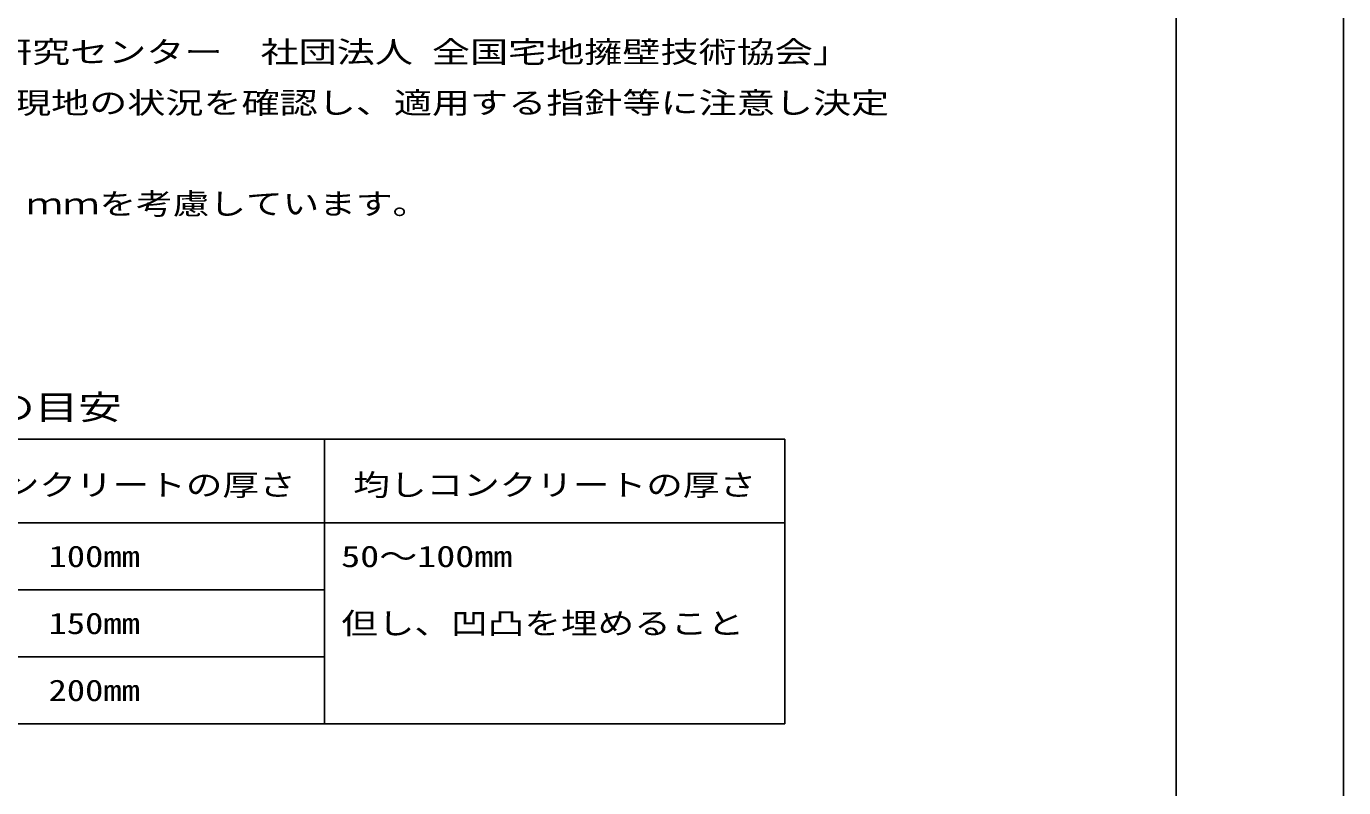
# Model space of a CAD drawing. Units: millimetres at full size; details may follow other scales. Extents: x 0 to 25230, y 0 to 17820.
# Drawn here: x 20509 to 25230, y 2728 to 5455 of the extents above; entities that cross this region are included whole.
import ezdxf
from ezdxf.enums import TextEntityAlignment as Align

# ---------------------------------------------------------------- set-up
doc = ezdxf.new("R2010")
doc.units = ezdxf.units.MM
doc.layers.add('D-DOC', color=7, linetype='Continuous', lineweight=25)
doc.layers.add('D-TTL', color=2, linetype='Continuous', lineweight=25)
doc.styles.add('ＭＳ ゴシック', font='')
doc.styles.get('ＭＳ ゴシック').set_extended_font_data('MS Gothic')

msp = doc.modelspace()

# ---------------------------------------------------------------- linework, layer by layer
at = {"layer": 'D-DOC'}
for p, q in [((18277.5, 3976.168), (23227.5, 3976.168)), ((21577.5, 3976.168), (21577.5, 2956.168)), ((23227.5, 3976.168), (23227.5, 2956.168)), ((18277.5, 3676.168), (23227.5, 3676.168)), ((18277.5, 3436.168), (21577.5, 3436.168)), ((18277.5, 3196.168), (21577.5, 3196.168)), ((18277.5, 2956.168), (23227.5, 2956.168))]:
    msp.add_line(p, q, dxfattribs=at)
at = {"layer": 'D-TTL'}
for points in [[(0, 0), (25230, 0), (25230, 17820), (0, 17820)], [(600, 600), (24630, 600), (24630, 17220), (600, 17220)]]:
    msp.add_lwpolyline(points, close=True, dxfattribs=at)

# ---------------------------------------------------------------- texts
at = {"layer": 'D-DOC', "style": 'ＭＳ ゴシック'}
for s, height, width, p in [('\u3000\u3000\u3000\u3000\u3000財団法人 国土開発技術研究センター\u3000社団法人 全国宅地擁壁技術協会」', 76.98, 1.3, (18277.5, 5301.609)), ('\u3000２．基礎の形状は、擁壁の反力や現地の状況を確認し、適用する指針等に注意し決定', 76.98, 1.3, (18277.5, 5119.68)), ('\u3000３．製品を敷設する際、施工目地３ｍｍを考慮しています。', 76.98, 1.25, (18277.5, 4757.954)), ('※1．基礎コンクリートの厚さの目安', 87.98, 1.3, (18277.5, 4020.168))]:
    msp.add_text(s, height=height, dxfattribs=dict(at, width=width)).set_placement(p, align=Align.BOTTOM_LEFT)
at = {"layer": 'D-DOC', "style": 'ＭＳ ゴシック', "width": 1.25}
for s, p in [('基礎コンクリートの厚さ', (20752.5, 3812.168)), ('均しコンクリートの厚さ', (22402.5, 3812.168)), ('100mm', (20752.5, 3556.168)), ('150mm', (20752.5, 3316.168)), ('200mm', (20752.5, 3076.168))]:
    msp.add_text(s, height=76.98, dxfattribs=at).set_placement(p, align=Align.MIDDLE_CENTER)
at = {"layer": 'D-DOC', "style": 'ＭＳ ゴシック'}
for s, width, p in [('50～100mm', 1.3, (21637.5, 3556.168)), ('但し、凹凸を埋めること', 1.25, (21637.5, 3316.168))]:
    msp.add_text(s, height=76.98, dxfattribs=dict(at, width=width)).set_placement(p, align=Align.MIDDLE_LEFT)

doc.saveas('drawing.dxf')
